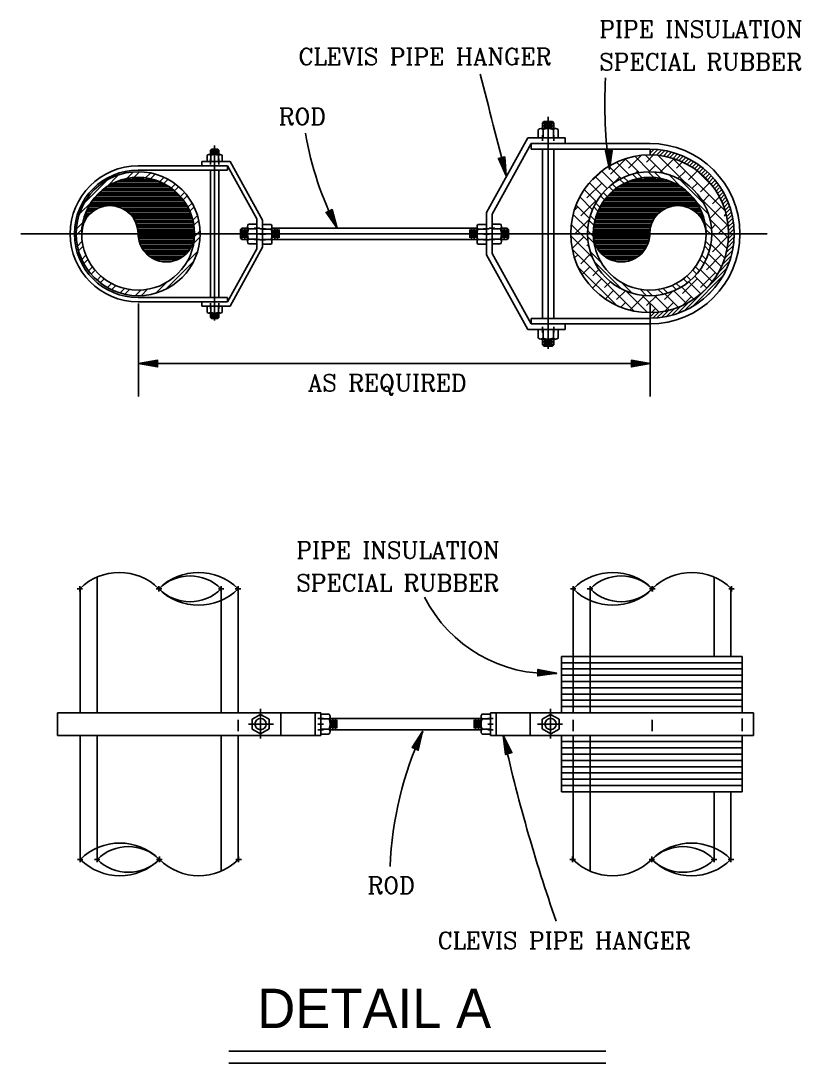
# Model space of a CAD drawing. Extents: x 152089 to 152185, y 180985 to 181226.
# Drawn here: x 152106.57 to 152115.06, y 181016.4 to 181027.74 of the extents above; entities that cross this region are included whole.
import ezdxf

# ---------------------------------------------------------------- set-up
doc = ezdxf.new("R2010")
doc.units = 0
doc.header["$LTSCALE"] = 3
doc.header["$MEASUREMENT"] = 0
doc.header["$PDMODE"] = 2
doc.header["$PDSIZE"] = 0.03
doc.layers.get('0').update_dxf_attribs({"linetype": 'CONTINUOUS'})
for name, color, linetype in [('1', 7, 'CONTINUOUS'), ('MU', 7, 'CONTINUOUS'), ('TEXT', 7, 'CONTINUOUS')]:
    doc.layers.add(name, color=color, linetype=linetype)
doc.styles.add('ROMANC', font='ROMANC', dxfattribs={"height": 7})

msp = doc.modelspace()

# ---------------------------------------------------------------- linework, layer by layer
at = {"layer": '1', "color": 8, "linetype": 'Continuous'}
for p, q in [((152107.85, 181023.653), (152107.85, 181024.666)), ((152113.418, 181023.653), (152113.418, 181024.666)), ((152108.056, 181024.012), (152111.991, 181024.012)), ((152113.213, 181024.012), (152112.399, 181024.012))]:
    msp.add_line(p, q, dxfattribs=at)
for points in [[(152112.931, 181026.329), (152113.003, 181026.332), (152112.975, 181026.125), (152112.931, 181026.329), (152112.967, 181026.321), (152112.993, 181026.325), (152112.971, 181026.17), (152112.937, 181026.323), (152112.967, 181026.314), (152112.984, 181026.315), (152112.97, 181026.208), (152112.948, 181026.31), (152112.979, 181026.31), (152112.97, 181026.246), (152112.958, 181026.304), (152112.973, 181026.3), (152112.969, 181026.278)], [(152111.765, 181026.244), (152111.835, 181026.262), (152111.851, 181026.054), (152111.765, 181026.244), (152111.802, 181026.244), (152111.827, 181026.253), (152111.838, 181026.098), (152111.773, 181026.24), (152111.804, 181026.237), (152111.82, 181026.242), (152111.829, 181026.134), (152111.786, 181026.229), (152111.816, 181026.236), (152111.821, 181026.171), (152111.797, 181026.226), (152111.812, 181026.224), (152111.813, 181026.203)], [(152109.89, 181025.657), (152109.955, 181025.688), (152110.01, 181025.486), (152109.89, 181025.657), (152109.926, 181025.663), (152109.949, 181025.678), (152109.989, 181025.527), (152109.898, 181025.654), (152109.929, 181025.658), (152109.944, 181025.665), (152109.973, 181025.561), (152109.913, 181025.646), (152109.942, 181025.658), (152109.959, 181025.595), (152109.925, 181025.644), (152109.94, 181025.646), (152109.945, 181025.625)], [(152108.056, 181024.048), (152108.056, 181023.976), (152107.85, 181024.012), (152108.056, 181024.048), (152108.046, 181024.012), (152108.05, 181023.986), (152107.896, 181024.014), (152108.05, 181024.041), (152108.04, 181024.012), (152108.04, 181023.996), (152107.934, 181024.014), (152108.037, 181024.032), (152108.035, 181024), (152107.971, 181024.012), (152108.03, 181024.022), (152108.025, 181024.007), (152108.004, 181024.012)], [(152108.056, 181024.048), (152108.056, 181023.976), (152107.85, 181024.012), (152108.056, 181024.048), (152108.046, 181024.012), (152108.05, 181023.986), (152107.896, 181024.014), (152108.05, 181024.041), (152108.04, 181024.012), (152108.04, 181023.996), (152107.934, 181024.014), (152108.037, 181024.032), (152108.035, 181024), (152107.971, 181024.012), (152108.03, 181024.022), (152108.025, 181024.007), (152108.004, 181024.012)], [(152113.213, 181023.976), (152113.213, 181024.048), (152113.419, 181024.012), (152113.213, 181023.976), (152113.223, 181024.012), (152113.22, 181024.038), (152113.374, 181024.01), (152113.22, 181023.982), (152113.23, 181024.012), (152113.23, 181024.028), (152113.336, 181024.01), (152113.233, 181023.992), (152113.234, 181024.023), (152113.298, 181024.012), (152113.239, 181024.002), (152113.244, 181024.017), (152113.266, 181024.012)], [(152112.193, 181020.611), (152112.196, 181020.683), (152112.401, 181020.64), (152112.193, 181020.611), (152112.204, 181020.646), (152112.202, 181020.673), (152112.355, 181020.639), (152112.2, 181020.617), (152112.211, 181020.646), (152112.211, 181020.662), (152112.317, 181020.641), (152112.213, 181020.626), (152112.216, 181020.657), (152112.28, 181020.644), (152112.22, 181020.636), (152112.226, 181020.65), (152112.247, 181020.645)], [(152110.894, 181019.803), (152110.828, 181019.831), (152110.941, 181020.007), (152110.894, 181019.803), (152110.865, 181019.826), (152110.839, 181019.834), (152110.925, 181019.964), (152110.891, 181019.812), (152110.867, 181019.832), (152110.852, 181019.839), (152110.91, 181019.93), (152110.887, 181019.828), (152110.859, 181019.841), (152110.894, 181019.896), (152110.88, 181019.838), (152110.869, 181019.848), (152110.881, 181019.866)], [(152111.913, 181019.777), (152111.844, 181019.756), (152111.819, 181019.964), (152111.913, 181019.777), (152111.876, 181019.776), (152111.852, 181019.765), (152111.834, 181019.92), (152111.905, 181019.781), (152111.874, 181019.782), (152111.858, 181019.777), (152111.845, 181019.884), (152111.892, 181019.791), (152111.861, 181019.783), (152111.854, 181019.848), (152111.88, 181019.794), (152111.865, 181019.795), (152111.863, 181019.817)]]:
    msp.add_lwpolyline(points, dxfattribs=at)
for centre, radius, start, end in [((151896.517, 180971.395), 222.163, 14.24267, 14.53798), ((152117.927, 181026.836), 5.003, 176.7414, 188.1699), ((152113.103, 181027.089), 3.483, 189.3967, 207.3946), ((152112.317, 181022.156), 1.519, 206.8583, 273.171), ((152114.405, 181018.395), 3.82, 155.0395, 177.8619), ((152129.249, 181023.827), 17.853, 192.497, 199.2481)]:
    msp.add_arc(centre, radius, start, end, dxfattribs=at)
at = {"layer": 'MU', "color": 7, "linetype": 'Continuous'}
for p, q in [((152112.246, 181026.63), (152112.261, 181026.646)), ((152112.246, 181026.63), (152112.369, 181026.63)), ((152112.246, 181026.569), (152112.246, 181026.63)), ((152112.261, 181026.646), (152112.353, 181026.646)), ((152112.307, 181024.173), (152112.307, 181026.699)), ((152112.369, 181026.63), (152112.353, 181026.646)), ((152112.369, 181026.569), (152112.369, 181026.63)), ((152112.2, 181026.468), (152112.2, 181026.56)), ((152112.226, 181026.57), (152112.389, 181026.57)), ((152112.246, 181026.6), (152112.369, 181026.6)), ((152112.251, 181026.56), (152112.251, 181026.468)), ((152112.261, 181026.615), (152112.354, 181026.615)), ((152112.261, 181026.584), (152112.354, 181026.584)), ((152112.364, 181026.56), (152112.364, 181026.468)), ((152112.415, 181026.468), (152112.415, 181026.56)), ((152111.635, 181025.655), (152112.085, 181026.468)), ((152111.697, 181025.639), (152112.121, 181026.406)), ((152112.085, 181026.468), (152112.492, 181026.468)), ((152112.121, 181026.406), (152113.412, 181026.406)), ((152112.123, 181026.345), (152112.123, 181026.406)), ((152112.2, 181026.468), (152112.415, 181026.468)), ((152112.492, 181026.406), (152112.492, 181026.468)), ((152108.596, 181026.21), (152108.596, 181026.28)), ((152108.739, 181026.287), (152108.615, 181026.287)), ((152108.631, 181026.333), (152108.642, 181026.345)), ((152108.723, 181026.333), (152108.631, 181026.333)), ((152108.631, 181026.287), (152108.631, 181026.333)), ((152108.723, 181026.31), (152108.631, 181026.31)), ((152108.635, 181026.28), (152108.635, 181026.21)), ((152108.712, 181026.345), (152108.642, 181026.345)), ((152108.712, 181026.321), (152108.642, 181026.321)), ((152108.712, 181026.298), (152108.642, 181026.298)), ((152108.677, 181024.481), (152108.677, 181026.385)), ((152108.723, 181026.333), (152108.712, 181026.345)), ((152108.719, 181026.28), (152108.719, 181026.21)), ((152108.723, 181026.287), (152108.723, 181026.333)), ((152108.758, 181026.21), (152108.758, 181026.28)), ((152112.123, 181026.345), (152113.412, 181026.345)), ((152112.246, 181024.504), (152112.246, 181026.345)), ((152112.369, 181024.504), (152112.369, 181026.345)), ((152113.322, 181026.279), (152113.183, 181026.14)), ((152113.566, 181026.082), (152113.365, 181026.282)), ((152113.455, 181026.283), (152113.378, 181026.205)), ((152113.419, 181026.284), (152113.419, 181026.345)), ((152113.419, 181026.301), (152113.461, 181026.344)), ((152113.444, 181026.283), (152113.502, 181026.341)), ((152113.485, 181026.281), (152113.541, 181026.336)), ((152113.804, 181025.974), (152113.499, 181026.279)), ((152113.524, 181026.276), (152113.578, 181026.33)), ((152113.562, 181026.271), (152113.614, 181026.323)), ((152113.562, 181026.271), (152113.614, 181026.323)), ((152113.598, 181026.263), (152113.649, 181026.314)), ((152113.598, 181026.263), (152113.649, 181026.314)), ((152113.633, 181026.255), (152113.682, 181026.304)), ((152113.667, 181026.245), (152113.715, 181026.294)), ((152113.699, 181026.234), (152113.747, 181026.282)), ((152108.818, 181026.164), (152107.845, 181026.164)), ((152108.538, 181026.164), (152108.538, 181026.21)), ((152108.845, 181026.21), (152108.538, 181026.21)), ((152108.758, 181026.21), (152108.596, 181026.21)), ((152108.816, 181026.118), (152108.816, 181026.164)), ((152109.137, 181025.586), (152108.818, 181026.164)), ((152109.199, 181025.571), (152108.845, 181026.21)), ((152113.15, 181026.238), (152112.987, 181026.075)), ((152113.194, 181026.063), (152113.052, 181026.205)), ((152113.298, 181026.09), (152113.146, 181026.241)), ((152113.418, 181026.1), (152113.25, 181026.268)), ((152113.475, 181026.172), (152113.402, 181026.1)), ((152113.671, 181026.238), (152113.523, 181026.09)), ((152114.234, 181025.674), (152113.662, 181026.247)), ((152113.769, 181026.206), (152113.703, 181026.14)), ((152113.731, 181026.222), (152113.778, 181026.269)), ((152113.761, 181026.21), (152113.807, 181026.256)), ((152113.791, 181026.196), (152113.836, 181026.241)), ((152113.819, 181026.181), (152113.865, 181026.227)), ((152113.847, 181026.165), (152113.887, 181026.205)), ((152113.874, 181026.149), (152113.918, 181026.193)), ((152113.9, 181026.132), (152113.944, 181026.176)), ((152107.496, 181025.93), (152107.631, 181026.065)), ((152107.723, 181026.026), (152107.794, 181026.098)), ((152107.798, 181026.036), (152107.861, 181026.099)), ((152108.816, 181026.118), (152107.845, 181026.118)), ((152107.925, 181026.033), (152107.978, 181026.086)), ((152107.98, 181026.023), (152108.03, 181026.073)), ((152108.631, 181024.73), (152108.631, 181026.118)), ((152108.723, 181024.73), (152108.723, 181026.118)), ((152112.886, 181026.104), (152112.792, 181026.01)), ((152113.022, 181025.975), (152112.89, 181026.107)), ((152113.103, 181026.025), (152112.967, 181026.16)), ((152113.277, 181026.023), (152113.226, 181026.073)), ((152113.28, 181026.107), (152113.253, 181026.081)), ((152113.332, 181026.033), (152113.278, 181026.086)), ((152113.458, 181026.036), (152113.396, 181026.099)), ((152113.534, 181026.026), (152113.462, 181026.098)), ((152113.76, 181025.93), (152113.625, 181026.065)), ((152113.801, 181026.107), (152113.719, 181026.026)), ((152113.932, 181026.108), (152113.833, 181026.01)), ((152114.102, 181025.936), (152113.924, 181026.115)), ((152113.925, 181026.113), (152113.969, 181026.157)), ((152113.95, 181026.094), (152113.993, 181026.138)), ((152113.974, 181026.075), (152114.017, 181026.118)), ((152113.996, 181026.054), (152114.04, 181026.098)), ((152114.019, 181026.033), (152114.062, 181026.076)), ((152114.04, 181026.011), (152114.083, 181026.054)), ((152107.255, 181025.754), (152107.515, 181026.014)), ((152107.509, 181025.938), (152108.181, 181025.938)), ((152107.539, 181025.957), (152108.149, 181025.957)), ((152107.577, 181025.976), (152108.112, 181025.976)), ((152107.622, 181025.996), (152108.067, 181025.996)), ((152107.681, 181026.015), (152108.009, 181026.015)), ((152107.778, 181026.035), (152107.906, 181026.035)), ((152108.069, 181025.976), (152108.069, 181025.976)), ((152108.069, 181025.957), (152108.069, 181025.957)), ((152108.069, 181025.938), (152108.069, 181025.938)), ((152108.079, 181025.992), (152108.125, 181026.038)), ((152108.123, 181025.971), (152108.169, 181026.017)), ((152108.204, 181025.922), (152108.248, 181025.966)), ((152108.241, 181025.893), (152108.284, 181025.937)), ((152112.89, 181025.977), (152112.727, 181025.814)), ((152112.887, 181025.849), (152112.757, 181025.98)), ((152112.95, 181025.917), (152112.82, 181026.047)), ((152113.016, 181025.893), (152112.972, 181025.937)), ((152113.085, 181026.042), (152113.008, 181025.965)), ((152113.052, 181025.922), (152113.009, 181025.966)), ((152113.748, 181025.938), (152113.076, 181025.938)), ((152113.133, 181025.971), (152113.088, 181026.017)), ((152113.717, 181025.957), (152113.108, 181025.957)), ((152113.178, 181025.992), (152113.131, 181026.038)), ((152113.68, 181025.976), (152113.145, 181025.976)), ((152113.187, 181025.976), (152113.187, 181025.976)), ((152113.187, 181025.957), (152113.187, 181025.957)), ((152113.187, 181025.938), (152113.187, 181025.938)), ((152113.635, 181025.996), (152113.19, 181025.996)), ((152113.575, 181026.015), (152113.248, 181026.015)), ((152113.479, 181026.035), (152113.351, 181026.035)), ((152114.001, 181025.754), (152113.742, 181026.014)), ((152113.931, 181025.977), (152113.872, 181025.918)), ((152114.066, 181025.982), (152113.964, 181025.88)), ((152114.06, 181025.988), (152114.104, 181026.032)), ((152114.08, 181025.964), (152114.124, 181026.008)), ((152114.099, 181025.94), (152114.143, 181025.984)), ((152114.117, 181025.915), (152114.161, 181025.959)), ((152107.394, 181025.841), (152108.295, 181025.841)), ((152107.414, 181025.86), (152108.276, 181025.86)), ((152107.433, 181025.879), (152108.256, 181025.879)), ((152107.457, 181025.899), (152108.232, 181025.899)), ((152107.481, 181025.918), (152108.209, 181025.918)), ((152108.069, 181025.918), (152108.069, 181025.918)), ((152108.069, 181025.899), (152108.069, 181025.899)), ((152108.069, 181025.879), (152108.069, 181025.879)), ((152108.069, 181025.86), (152108.069, 181025.86)), ((152108.069, 181025.841), (152108.069, 181025.841)), ((152108.306, 181025.829), (152108.35, 181025.872)), ((152108.335, 181025.793), (152108.379, 181025.837)), ((152112.79, 181025.686), (152112.652, 181025.825)), ((152112.834, 181025.773), (152112.7, 181025.906)), ((152112.921, 181025.793), (152112.877, 181025.837)), ((152112.95, 181025.829), (152112.907, 181025.872)), ((152113.863, 181025.841), (152112.962, 181025.841)), ((152113.843, 181025.86), (152112.98, 181025.86)), ((152113.823, 181025.879), (152113.001, 181025.879)), ((152113.8, 181025.899), (152113.024, 181025.899)), ((152113.775, 181025.918), (152113.048, 181025.918)), ((152113.187, 181025.918), (152113.187, 181025.918)), ((152113.187, 181025.899), (152113.187, 181025.899)), ((152113.187, 181025.879), (152113.187, 181025.879)), ((152113.187, 181025.86), (152113.187, 181025.86)), ((152113.187, 181025.841), (152113.187, 181025.841)), ((152114.061, 181025.847), (152113.989, 181025.775)), ((152114.171, 181025.827), (152114.094, 181025.749)), ((152114.135, 181025.889), (152114.169, 181025.923)), ((152114.151, 181025.862), (152114.19, 181025.901)), ((152114.167, 181025.834), (152114.212, 181025.879)), ((152114.182, 181025.806), (152114.228, 181025.851)), ((152114.196, 181025.776), (152114.242, 181025.823)), ((152107.204, 181025.638), (152107.339, 181025.773)), ((152107.311, 181025.724), (152107.476, 181025.724)), ((152107.322, 181025.744), (152108.368, 181025.744)), ((152107.333, 181025.763), (152108.356, 181025.763)), ((152107.347, 181025.783), (152108.342, 181025.783)), ((152107.362, 181025.802), (152108.328, 181025.802)), ((152107.377, 181025.821), (152108.312, 181025.821)), ((152107.6, 181025.724), (152108.38, 181025.724)), ((152108.069, 181025.821), (152108.069, 181025.821)), ((152108.069, 181025.802), (152108.069, 181025.802)), ((152108.069, 181025.783), (152108.069, 181025.783)), ((152108.069, 181025.763), (152108.069, 181025.763)), ((152108.069, 181025.744), (152108.069, 181025.744)), ((152108.069, 181025.724), (152108.069, 181025.724)), ((152108.386, 181025.713), (152108.431, 181025.758)), ((152108.407, 181025.669), (152108.454, 181025.716)), ((152112.629, 181025.717), (152112.591, 181025.679)), ((152112.757, 181025.589), (152112.611, 181025.735)), ((152112.825, 181025.782), (152112.662, 181025.619)), ((152112.849, 181025.669), (152112.803, 181025.716)), ((152112.87, 181025.713), (152112.825, 181025.758)), ((152113.657, 181025.724), (152112.877, 181025.724)), ((152113.934, 181025.744), (152112.889, 181025.744)), ((152113.923, 181025.763), (152112.9, 181025.763)), ((152113.909, 181025.783), (152112.915, 181025.783)), ((152113.894, 181025.802), (152112.929, 181025.802)), ((152113.879, 181025.821), (152112.945, 181025.821)), ((152113.187, 181025.821), (152113.187, 181025.821)), ((152113.187, 181025.802), (152113.187, 181025.802)), ((152113.187, 181025.783), (152113.187, 181025.783)), ((152113.187, 181025.763), (152113.187, 181025.763)), ((152113.187, 181025.744), (152113.187, 181025.744)), ((152113.187, 181025.724), (152113.187, 181025.724)), ((152113.945, 181025.724), (152113.781, 181025.724)), ((152114.052, 181025.638), (152113.917, 181025.773)), ((152114.267, 181025.511), (152113.962, 181025.816)), ((152114.191, 181025.717), (152114.066, 181025.592)), ((152114.209, 181025.746), (152114.256, 181025.793)), ((152114.221, 181025.714), (152114.268, 181025.762)), ((152114.232, 181025.682), (152114.28, 181025.73)), ((152107.261, 181025.608), (152107.292, 181025.608)), ((152107.308, 181025.627), (152107.268, 181025.627)), ((152107.275, 181025.647), (152107.327, 181025.647)), ((152107.349, 181025.666), (152107.282, 181025.666)), ((152107.289, 181025.686), (152107.377, 181025.686)), ((152107.414, 181025.705), (152107.3, 181025.705)), ((152108.39, 181025.705), (152107.662, 181025.705)), ((152107.699, 181025.686), (152108.399, 181025.686)), ((152108.408, 181025.666), (152107.726, 181025.666)), ((152107.749, 181025.647), (152108.416, 181025.647)), ((152108.423, 181025.627), (152107.767, 181025.627)), ((152107.783, 181025.608), (152108.43, 181025.608)), ((152108.069, 181025.705), (152108.069, 181025.705)), ((152108.069, 181025.686), (152108.069, 181025.686)), ((152108.069, 181025.666), (152108.069, 181025.666)), ((152108.069, 181025.647), (152108.069, 181025.647)), ((152108.069, 181025.627), (152108.069, 181025.627)), ((152108.069, 181025.608), (152108.069, 181025.608)), ((152108.44, 181025.572), (152108.49, 181025.622)), ((152111.635, 181025.194), (152111.635, 181025.655)), ((152111.697, 181025.21), (152111.697, 181025.639)), ((152112.739, 181025.477), (152112.579, 181025.636)), ((152112.816, 181025.572), (152112.766, 181025.622)), ((152113.473, 181025.608), (152112.827, 181025.608)), ((152112.833, 181025.627), (152113.49, 181025.627)), ((152113.508, 181025.647), (152112.841, 181025.647)), ((152112.848, 181025.666), (152113.53, 181025.666)), ((152113.558, 181025.686), (152112.857, 181025.686)), ((152112.867, 181025.705), (152113.595, 181025.705)), ((152113.187, 181025.705), (152113.187, 181025.705)), ((152113.187, 181025.686), (152113.187, 181025.686)), ((152113.187, 181025.666), (152113.187, 181025.666)), ((152113.187, 181025.647), (152113.187, 181025.647)), ((152113.187, 181025.627), (152113.187, 181025.627)), ((152113.187, 181025.608), (152113.187, 181025.608)), ((152113.842, 181025.705), (152113.956, 181025.705)), ((152113.967, 181025.686), (152113.88, 181025.686)), ((152113.908, 181025.666), (152113.975, 181025.666)), ((152113.982, 181025.647), (152113.93, 181025.647)), ((152113.948, 181025.627), (152113.989, 181025.627)), ((152113.996, 181025.608), (152113.964, 181025.608)), ((152114.244, 181025.639), (152114.224, 181025.619)), ((152114.241, 181025.648), (152114.291, 181025.698)), ((152114.25, 181025.614), (152114.301, 181025.664)), ((152114.257, 181025.578), (152114.309, 181025.63)), ((152107.171, 181025.475), (152107.243, 181025.547)), ((152107.236, 181025.492), (152107.239, 181025.492)), ((152107.244, 181025.511), (152107.237, 181025.511)), ((152107.241, 181025.53), (152107.25, 181025.53)), ((152107.258, 181025.55), (152107.245, 181025.55)), ((152107.249, 181025.569), (152107.268, 181025.569)), ((152107.278, 181025.589), (152107.254, 181025.589)), ((152108.435, 181025.589), (152107.796, 181025.589)), ((152107.808, 181025.569), (152108.441, 181025.569)), ((152108.444, 181025.55), (152107.817, 181025.55)), ((152107.825, 181025.53), (152108.448, 181025.53)), ((152108.452, 181025.511), (152107.831, 181025.511)), ((152107.836, 181025.492), (152108.454, 181025.492)), ((152108.069, 181025.589), (152108.069, 181025.589)), ((152108.069, 181025.569), (152108.069, 181025.569)), ((152108.069, 181025.55), (152108.069, 181025.55)), ((152108.069, 181025.53), (152108.069, 181025.53)), ((152108.069, 181025.511), (152108.069, 181025.511)), ((152108.069, 181025.492), (152108.069, 181025.492)), ((152108.451, 181025.518), (152108.504, 181025.57)), ((152108.974, 181025.486), (152108.958, 181025.471)), ((152109.035, 181025.486), (152108.974, 181025.486)), ((152108.974, 181025.363), (152108.974, 181025.486)), ((152109.004, 181025.363), (152109.004, 181025.486)), ((152109.036, 181025.504), (152109.036, 181025.341)), ((152109.138, 181025.53), (152109.046, 181025.53)), ((152109.137, 181025.262), (152109.137, 181025.586)), ((152109.138, 181025.53), (152109.138, 181025.315)), ((152109.199, 181025.278), (152109.199, 181025.571)), ((152109.199, 181025.311), (152109.199, 181025.526)), ((152109.199, 181025.526), (152109.291, 181025.526)), ((152109.301, 181025.337), (152109.301, 181025.5)), ((152109.558, 181025.486), (152109.301, 181025.486)), ((152109.332, 181025.363), (152109.332, 181025.486)), ((152109.363, 181025.363), (152109.363, 181025.486)), ((152109.558, 181025.486), (152111.356, 181025.486)), ((152111.277, 181025.486), (152111.533, 181025.486)), ((152111.471, 181025.363), (152111.471, 181025.486)), ((152111.502, 181025.363), (152111.502, 181025.486)), ((152111.533, 181025.337), (152111.533, 181025.5)), ((152111.635, 181025.526), (152111.543, 181025.526)), ((152111.635, 181025.311), (152111.635, 181025.526)), ((152111.696, 181025.53), (152111.788, 181025.53)), ((152111.696, 181025.53), (152111.696, 181025.315)), ((152111.799, 181025.504), (152111.799, 181025.341)), ((152111.799, 181025.486), (152111.86, 181025.486)), ((152111.83, 181025.363), (152111.83, 181025.486)), ((152111.86, 181025.363), (152111.86, 181025.486)), ((152111.86, 181025.486), (152111.876, 181025.471)), ((152112.564, 181025.522), (152112.558, 181025.515)), ((152112.742, 181025.344), (152112.559, 181025.527)), ((152112.756, 181025.583), (152112.597, 181025.424)), ((152112.805, 181025.518), (152112.753, 181025.57)), ((152113.42, 181025.492), (152112.803, 181025.492)), ((152112.805, 181025.511), (152113.425, 181025.511)), ((152113.431, 181025.53), (152112.808, 181025.53)), ((152112.812, 181025.55), (152113.44, 181025.55)), ((152113.449, 181025.569), (152112.816, 181025.569)), ((152112.821, 181025.589), (152113.461, 181025.589)), ((152113.187, 181025.589), (152113.187, 181025.589)), ((152113.187, 181025.569), (152113.187, 181025.569)), ((152113.187, 181025.55), (152113.187, 181025.55)), ((152113.187, 181025.53), (152113.187, 181025.53)), ((152113.187, 181025.511), (152113.187, 181025.511)), ((152113.187, 181025.492), (152113.187, 181025.492)), ((152113.978, 181025.589), (152114.003, 181025.589)), ((152114.008, 181025.569), (152113.989, 181025.569)), ((152113.999, 181025.55), (152114.012, 181025.55)), ((152114.016, 181025.53), (152114.006, 181025.53)), ((152114.085, 181025.475), (152114.013, 181025.547)), ((152114.013, 181025.511), (152114.019, 181025.511)), ((152114.021, 181025.492), (152114.018, 181025.492)), ((152114.27, 181025.378), (152114.069, 181025.579)), ((152114.126, 181025.522), (152114.085, 181025.48)), ((152114.265, 181025.53), (152114.159, 181025.424)), ((152114.263, 181025.54), (152114.317, 181025.594)), ((152114.268, 181025.501), (152114.323, 181025.556)), ((152114.27, 181025.46), (152114.328, 181025.518)), ((152111.308, 181025.425), (152106.568, 181025.425)), ((152107.17, 181025.408), (152107.233, 181025.471)), ((152107.233, 181025.453), (152107.234, 181025.453)), ((152107.235, 181025.472), (152107.235, 181025.472)), ((152108.456, 181025.472), (152107.84, 181025.472)), ((152107.842, 181025.453), (152108.457, 181025.453)), ((152108.458, 181025.434), (152107.844, 181025.434)), ((152107.844, 181025.425), (152107.844, 181025.425)), ((152108.456, 181025.414), (152107.845, 181025.414)), ((152108.454, 181025.395), (152107.846, 181025.395)), ((152108.452, 181025.375), (152107.849, 181025.375)), ((152107.86, 181025.425), (152107.86, 181025.425)), ((152108.069, 181025.472), (152108.069, 181025.472)), ((152108.069, 181025.453), (152108.069, 181025.453)), ((152108.069, 181025.434), (152108.069, 181025.434)), ((152108.069, 181025.414), (152108.069, 181025.414)), ((152108.069, 181025.395), (152108.069, 181025.395)), ((152108.069, 181025.375), (152108.069, 181025.375)), ((152108.449, 181025.321), (152108.519, 181025.39)), ((152108.457, 181025.394), (152108.519, 181025.455)), ((152108.958, 181025.379), (152108.958, 181025.471)), ((152108.974, 181025.363), (152108.958, 181025.379)), ((152108.989, 181025.379), (152108.989, 181025.471)), ((152109.02, 181025.379), (152109.02, 181025.471)), ((152109.046, 181025.479), (152109.138, 181025.479)), ((152109.291, 181025.475), (152109.199, 181025.475)), ((152109.317, 181025.379), (152109.317, 181025.47)), ((152109.347, 181025.379), (152109.347, 181025.47)), ((152109.378, 181025.379), (152109.378, 181025.47)), ((152111.308, 181025.425), (152114.689, 181025.425)), ((152111.456, 181025.379), (152111.456, 181025.47)), ((152111.487, 181025.379), (152111.487, 181025.47)), ((152111.517, 181025.379), (152111.517, 181025.47)), ((152111.543, 181025.475), (152111.635, 181025.475)), ((152111.788, 181025.479), (152111.696, 181025.479)), ((152111.814, 181025.379), (152111.814, 181025.471)), ((152111.845, 181025.379), (152111.845, 181025.471)), ((152111.86, 181025.363), (152111.876, 181025.379)), ((152111.876, 181025.379), (152111.876, 181025.471)), ((152112.788, 181025.168), (152112.553, 181025.402)), ((152112.694, 181025.391), (152112.568, 181025.265)), ((152112.799, 181025.394), (152112.738, 181025.455)), ((152112.807, 181025.321), (152112.738, 181025.39)), ((152113.415, 181025.453), (152112.799, 181025.453)), ((152112.799, 181025.434), (152113.413, 181025.434)), ((152112.8, 181025.414), (152113.412, 181025.414)), ((152112.801, 181025.472), (152113.416, 181025.472)), ((152112.802, 181025.395), (152113.41, 181025.395)), ((152112.805, 181025.375), (152113.407, 181025.375)), ((152113.187, 181025.472), (152113.187, 181025.472)), ((152113.187, 181025.453), (152113.187, 181025.453)), ((152113.187, 181025.434), (152113.187, 181025.434)), ((152113.187, 181025.414), (152113.187, 181025.414)), ((152113.187, 181025.395), (152113.187, 181025.395)), ((152113.187, 181025.375), (152113.187, 181025.375)), ((152113.397, 181025.425), (152113.397, 181025.425)), ((152113.412, 181025.425), (152113.412, 181025.425)), ((152114.021, 181025.472), (152114.022, 181025.472)), ((152114.023, 181025.453), (152114.023, 181025.453)), ((152114.087, 181025.408), (152114.024, 181025.471)), ((152114.256, 181025.262), (152114.087, 181025.431)), ((152114.256, 181025.391), (152114.094, 181025.229)), ((152114.265, 181025.325), (152114.332, 181025.392)), ((152114.27, 181025.373), (152114.332, 181025.436)), ((152114.27, 181025.373), (152114.332, 181025.436)), ((152114.271, 181025.418), (152114.331, 181025.478)), ((152107.183, 181025.291), (152107.236, 181025.344)), ((152107.196, 181025.239), (152107.246, 181025.289)), ((152108.449, 181025.356), (152107.853, 181025.356)), ((152108.445, 181025.337), (152107.858, 181025.337)), ((152108.438, 181025.317), (152107.865, 181025.317)), ((152108.43, 181025.298), (152107.872, 181025.298)), ((152108.421, 181025.278), (152107.882, 181025.278)), ((152108.409, 181025.259), (152107.894, 181025.259)), ((152108.069, 181025.356), (152108.069, 181025.356)), ((152108.069, 181025.337), (152108.069, 181025.337)), ((152108.069, 181025.317), (152108.069, 181025.317)), ((152108.069, 181025.298), (152108.069, 181025.298)), ((152108.069, 181025.278), (152108.069, 181025.278)), ((152108.069, 181025.259), (152108.069, 181025.259)), ((152109.137, 181025.262), (152108.818, 181024.684)), ((152109.199, 181025.278), (152108.845, 181024.638)), ((152109.035, 181025.363), (152108.974, 181025.363)), ((152109.046, 181025.366), (152109.138, 181025.366)), ((152109.138, 181025.315), (152109.046, 181025.315)), ((152109.291, 181025.362), (152109.199, 181025.362)), ((152109.199, 181025.311), (152109.291, 181025.311)), ((152109.562, 181025.363), (152109.301, 181025.363)), ((152109.558, 181025.363), (152111.351, 181025.363)), ((152111.272, 181025.363), (152111.533, 181025.363)), ((152111.543, 181025.362), (152111.635, 181025.362)), ((152111.635, 181025.311), (152111.543, 181025.311)), ((152111.788, 181025.366), (152111.696, 181025.366)), ((152111.696, 181025.315), (152111.788, 181025.315)), ((152111.799, 181025.363), (152111.86, 181025.363)), ((152113.243, 181024.582), (152112.57, 181025.256)), ((152112.746, 181025.313), (152112.727, 181025.294)), ((152112.807, 181025.356), (152113.404, 181025.356)), ((152112.812, 181025.337), (152113.398, 181025.337)), ((152112.818, 181025.317), (152113.392, 181025.317)), ((152112.826, 181025.298), (152113.384, 181025.298)), ((152112.836, 181025.278), (152113.374, 181025.278)), ((152112.848, 181025.259), (152113.363, 181025.259)), ((152113.187, 181025.356), (152113.187, 181025.356)), ((152113.187, 181025.337), (152113.187, 181025.337)), ((152113.187, 181025.317), (152113.187, 181025.317)), ((152113.187, 181025.298), (152113.187, 181025.298)), ((152113.187, 181025.278), (152113.187, 181025.278)), ((152113.187, 181025.259), (152113.187, 181025.259)), ((152114.061, 181025.239), (152114.011, 181025.289)), ((152114.074, 181025.291), (152114.02, 181025.344)), ((152114.229, 181025.159), (152114.077, 181025.31)), ((152114.246, 181025.219), (152114.324, 181025.297)), ((152114.258, 181025.274), (152114.329, 181025.346)), ((152107.231, 181025.144), (152107.277, 181025.19)), ((152107.253, 181025.1), (152107.298, 181025.146)), ((152108.395, 181025.24), (152107.908, 181025.24)), ((152108.38, 181025.22), (152107.923, 181025.22)), ((152108.36, 181025.201), (152107.942, 181025.201)), ((152108.337, 181025.181), (152107.965, 181025.181)), ((152108.309, 181025.162), (152107.994, 181025.162)), ((152108.27, 181025.143), (152108.033, 181025.143)), ((152108.069, 181025.24), (152108.069, 181025.24)), ((152108.069, 181025.22), (152108.069, 181025.22)), ((152108.069, 181025.201), (152108.069, 181025.201)), ((152108.069, 181025.181), (152108.069, 181025.181)), ((152108.069, 181025.162), (152108.069, 181025.162)), ((152108.069, 181025.143), (152108.069, 181025.143)), ((152108.375, 181025.117), (152108.492, 181025.233)), ((152111.635, 181025.194), (152112.085, 181024.381)), ((152111.697, 181025.21), (152112.121, 181024.443)), ((152112.629, 181025.196), (152112.594, 181025.161)), ((152112.772, 181025.209), (152112.662, 181025.099)), ((152112.881, 181025.117), (152112.765, 181025.233)), ((152112.861, 181025.24), (152113.349, 181025.24)), ((152112.877, 181025.22), (152113.333, 181025.22)), ((152112.896, 181025.201), (152113.315, 181025.201)), ((152112.919, 181025.181), (152113.292, 181025.181)), ((152112.948, 181025.162), (152113.262, 181025.162)), ((152112.986, 181025.143), (152113.224, 181025.143)), ((152113.187, 181025.24), (152113.187, 181025.24)), ((152113.187, 181025.22), (152113.187, 181025.22)), ((152113.187, 181025.201), (152113.187, 181025.201)), ((152113.187, 181025.181), (152113.187, 181025.181)), ((152113.187, 181025.162), (152113.187, 181025.162)), ((152113.187, 181025.143), (152113.187, 181025.143)), ((152114.004, 181025.1), (152113.959, 181025.146)), ((152114.026, 181025.144), (152113.979, 181025.19)), ((152114.191, 181025.196), (152114.029, 181025.033)), ((152114.192, 181025.065), (152114.051, 181025.207)), ((152114.203, 181025.089), (152114.301, 181025.188)), ((152114.229, 181025.159), (152114.315, 181025.244)), ((152107.303, 181025.021), (152107.347, 181025.065)), ((152107.332, 181024.985), (152107.376, 181025.028)), ((152108.207, 181025.123), (152108.098, 181025.123)), ((152108.143, 181024.819), (152108.45, 181025.126)), ((152113.05, 181024.646), (152112.633, 181025.062)), ((152112.759, 181025.066), (152112.676, 181024.982)), ((152112.86, 181025.036), (152112.792, 181024.968)), ((152113.114, 181024.819), (152112.806, 181025.126)), ((152113.05, 181025.123), (152113.158, 181025.123)), ((152113.782, 181024.582), (152114.255, 181025.054)), ((152113.924, 181024.985), (152113.881, 181025.028)), ((152113.953, 181025.021), (152113.909, 181025.065)), ((152114.094, 181024.903), (152113.963, 181025.034)), ((152114.147, 181024.98), (152114.012, 181025.115)), ((152114.161, 181025.004), (152114.282, 181025.125)), ((152107.397, 181024.919), (152107.44, 181024.963)), ((152107.433, 181024.89), (152107.476, 181024.934)), ((152112.89, 181024.936), (152112.788, 181024.834)), ((152113.931, 181024.936), (152113.768, 181024.773)), ((152113.824, 181024.89), (152113.78, 181024.934)), ((152113.86, 181024.919), (152113.816, 181024.963)), ((152113.87, 181024.626), (152114.21, 181024.966)), ((152114.034, 181024.832), (152113.904, 181024.963)), ((152114.126, 181025.001), (152113.964, 181024.838)), ((152107.511, 181024.838), (152107.556, 181024.883)), ((152107.554, 181024.816), (152107.6, 181024.862)), ((152107.647, 181024.779), (152107.697, 181024.829)), ((152107.699, 181024.766), (152107.751, 181024.818)), ((152107.814, 181024.75), (152107.875, 181024.812)), ((152107.879, 181024.75), (152107.948, 181024.82)), ((152108.036, 181024.777), (152108.152, 181024.894)), ((152112.985, 181024.901), (152112.922, 181024.838)), ((152113.02, 181024.806), (152112.929, 181024.714)), ((152113.148, 181024.803), (152113.052, 181024.708)), ((152113.221, 181024.777), (152113.104, 181024.894)), ((152113.378, 181024.75), (152113.308, 181024.82)), ((152113.443, 181024.75), (152113.381, 181024.812)), ((152113.558, 181024.766), (152113.505, 181024.818)), ((152113.609, 181024.779), (152113.559, 181024.829)), ((152113.703, 181024.816), (152113.657, 181024.862)), ((152113.812, 181024.664), (152113.674, 181024.802)), ((152113.746, 181024.838), (152113.701, 181024.883)), ((152113.893, 181024.713), (152113.76, 181024.846)), ((152113.967, 181024.769), (152113.837, 181024.9)), ((152114.027, 181024.74), (152114.097, 181024.809)), ((152108.816, 181024.73), (152107.845, 181024.73)), ((152108.816, 181024.684), (152108.816, 181024.73)), ((152113.39, 181024.566), (152113.155, 181024.8)), ((152113.345, 181024.741), (152113.197, 181024.593)), ((152113.514, 181024.572), (152113.331, 181024.754)), ((152113.489, 181024.754), (152113.378, 181024.643)), ((152113.624, 181024.592), (152113.464, 181024.752)), ((152113.663, 181024.798), (152113.573, 181024.708)), ((152113.723, 181024.624), (152113.576, 181024.77)), ((152113.866, 181024.741), (152113.768, 181024.643)), ((152108.818, 181024.684), (152107.845, 181024.684)), ((152108.538, 181024.638), (152108.538, 181024.684)), ((152108.845, 181024.638), (152108.538, 181024.638)), ((152108.596, 181024.638), (152108.596, 181024.569)), ((152108.596, 181024.638), (152108.758, 181024.638)), ((152108.635, 181024.569), (152108.635, 181024.638)), ((152108.719, 181024.569), (152108.719, 181024.638)), ((152108.758, 181024.638), (152108.758, 181024.569)), ((152113.15, 181024.675), (152113.099, 181024.625)), ((152113.475, 181024.61), (152113.431, 181024.566)), ((152113.491, 181024.508), (152113.562, 181024.579)), ((152113.54, 181024.513), (152113.617, 181024.59)), ((152113.671, 181024.675), (152113.577, 181024.581)), ((152113.592, 181024.522), (152113.678, 181024.608)), ((152113.649, 181024.535), (152113.747, 181024.634)), ((152113.711, 181024.554), (152113.833, 181024.675)), ((152108.615, 181024.561), (152108.739, 181024.561)), ((152108.631, 181024.514), (152108.631, 181024.56)), ((152108.723, 181024.537), (152108.631, 181024.537)), ((152108.723, 181024.514), (152108.631, 181024.514)), ((152108.631, 181024.514), (152108.642, 181024.502)), ((152108.712, 181024.502), (152108.642, 181024.502)), ((152108.712, 181024.548), (152108.643, 181024.548)), ((152108.712, 181024.525), (152108.643, 181024.525)), ((152108.723, 181024.514), (152108.712, 181024.502)), ((152108.723, 181024.514), (152108.723, 181024.56)), ((152112.123, 181024.504), (152113.412, 181024.504)), ((152112.123, 181024.443), (152112.123, 181024.504)), ((152113.419, 181024.522), (152113.464, 181024.567)), ((152113.419, 181024.522), (152113.464, 181024.567)), ((152113.419, 181024.504), (152113.419, 181024.566)), ((152113.445, 181024.505), (152113.511, 181024.571)), ((152112.085, 181024.381), (152112.492, 181024.381)), ((152112.121, 181024.443), (152113.412, 181024.443)), ((152112.415, 181024.381), (152112.2, 181024.381)), ((152112.2, 181024.381), (152112.2, 181024.289)), ((152112.251, 181024.289), (152112.251, 181024.381)), ((152112.364, 181024.289), (152112.364, 181024.381)), ((152112.415, 181024.381), (152112.415, 181024.289)), ((152112.492, 181024.381), (152112.492, 181024.443)), ((152112.389, 181024.279), (152112.226, 181024.279)), ((152112.246, 181024.217), (152112.246, 181024.278)), ((152112.246, 181024.247), (152112.369, 181024.247)), ((152112.261, 181024.263), (152112.353, 181024.263)), ((152112.369, 181024.217), (152112.369, 181024.278)), ((152112.246, 181024.217), (152112.369, 181024.217)), ((152112.246, 181024.217), (152112.261, 181024.201)), ((152112.261, 181024.232), (152112.353, 181024.232)), ((152112.261, 181024.201), (152112.353, 181024.201)), ((152112.369, 181024.217), (152112.353, 181024.201)), ((152112.609, 181024.012), (152111.789, 181024.012)), ((152107.398, 181020.209), (152107.398, 181021.687)), ((152114.113, 181020.823), (152114.113, 181021.687)), ((152107.214, 181020.209), (152107.214, 181021.559)), ((152108.748, 181021.478), (152108.748, 181021.559)), ((152108.932, 181020.209), (152108.932, 181021.559)), ((152112.579, 181020.209), (152112.579, 181021.559)), ((152112.763, 181021.478), (152112.763, 181021.559)), ((152114.297, 181020.823), (152114.297, 181021.559)), ((152108.748, 181020.209), (152108.748, 181021.478)), ((152112.763, 181020.209), (152112.763, 181021.478)), ((152112.451, 181020.823), (152114.42, 181020.823)), ((152112.451, 181020.208), (152112.451, 181020.823)), ((152112.451, 181020.755), (152114.42, 181020.755)), ((152114.42, 181020.208), (152114.42, 181020.823)), ((152112.451, 181020.687), (152114.42, 181020.687)), ((152112.451, 181020.618), (152114.42, 181020.618)), ((152112.451, 181020.55), (152114.42, 181020.55)), ((152112.451, 181020.482), (152114.42, 181020.482)), ((152112.451, 181020.414), (152114.42, 181020.414)), ((152112.451, 181020.346), (152114.42, 181020.346)), ((152112.451, 181020.278), (152114.42, 181020.278)), ((152109.832, 181020.209), (152106.968, 181020.209)), ((152106.968, 181019.964), (152106.968, 181020.209)), ((152109.085, 181020.139), (152109.177, 181020.192)), ((152109.177, 181019.93), (152109.177, 181020.253)), ((152109.178, 181020.192), (152109.27, 181020.139)), ((152109.399, 181019.964), (152109.399, 181020.209)), ((152109.771, 181019.964), (152109.771, 181020.209)), ((152109.832, 181019.964), (152109.832, 181020.209)), ((152109.832, 181019.979), (152109.832, 181020.194)), ((152109.832, 181020.194), (152109.924, 181020.194)), ((152109.934, 181020.005), (152109.934, 181020.168)), ((152111.577, 181020.005), (152111.577, 181020.168)), ((152111.679, 181020.194), (152111.587, 181020.194)), ((152111.679, 181020.209), (152114.543, 181020.209)), ((152111.679, 181019.964), (152111.679, 181020.209)), ((152111.679, 181019.979), (152111.679, 181020.194)), ((152111.74, 181019.964), (152111.74, 181020.209)), ((152112.112, 181019.964), (152112.112, 181020.209)), ((152112.334, 181020.192), (152112.242, 181020.139)), ((152112.334, 181019.93), (152112.334, 181020.253)), ((152112.426, 181020.139), (152112.334, 181020.192)), ((152114.42, 181020.01), (152114.42, 181020.149)), ((152114.543, 181019.964), (152114.543, 181020.209)), ((152108.932, 181020.01), (152108.932, 181020.134)), ((152109.319, 181020.087), (152109.047, 181020.087)), ((152109.085, 181020.033), (152109.085, 181020.139)), ((152109.27, 181020.035), (152109.27, 181020.139)), ((152109.924, 181020.143), (152109.832, 181020.143)), ((152109.931, 181020.148), (152111.58, 181020.148)), ((152109.947, 181020.041), (152109.947, 181020.133)), ((152109.962, 181020.025), (152109.962, 181020.148)), ((152109.977, 181020.041), (152109.977, 181020.133)), ((152109.993, 181020.025), (152109.993, 181020.148)), ((152110.008, 181020.041), (152110.008, 181020.133)), ((152111.503, 181020.041), (152111.503, 181020.133)), ((152111.518, 181020.025), (152111.518, 181020.148)), ((152111.534, 181020.041), (152111.534, 181020.133)), ((152111.549, 181020.025), (152111.549, 181020.148)), ((152111.564, 181020.041), (152111.564, 181020.133)), ((152111.587, 181020.143), (152111.679, 181020.143)), ((152112.192, 181020.087), (152112.465, 181020.087)), ((152112.242, 181020.035), (152112.242, 181020.139)), ((152112.426, 181020.033), (152112.426, 181020.139)), ((152112.579, 181020.01), (152112.579, 181020.134)), ((152113.438, 181020.01), (152113.438, 181020.134)), ((152109.832, 181019.964), (152106.968, 181019.964)), ((152107.214, 181018.614), (152107.214, 181019.964)), ((152107.398, 181018.682), (152107.398, 181019.964)), ((152108.748, 181018.485), (152108.748, 181019.964)), ((152108.932, 181018.608), (152108.932, 181019.964)), ((152109.086, 181020.033), (152109.175, 181019.981)), ((152109.269, 181020.035), (152109.175, 181019.98)), ((152109.924, 181020.03), (152109.832, 181020.03)), ((152109.832, 181019.979), (152109.924, 181019.979)), ((152109.931, 181020.025), (152111.58, 181020.025)), ((152111.587, 181020.03), (152111.679, 181020.03)), ((152111.679, 181019.979), (152111.587, 181019.979)), ((152111.679, 181019.964), (152114.543, 181019.964)), ((152112.242, 181020.035), (152112.336, 181019.98)), ((152112.426, 181020.033), (152112.336, 181019.981)), ((152112.451, 181019.35), (152112.451, 181019.961)), ((152112.579, 181018.608), (152112.579, 181019.964)), ((152112.763, 181018.485), (152112.763, 181019.964)), ((152114.42, 181019.35), (152114.42, 181019.961)), ((152112.451, 181019.896), (152114.42, 181019.896)), ((152112.451, 181019.828), (152114.42, 181019.828)), ((152112.451, 181019.759), (152114.42, 181019.759)), ((152112.451, 181019.691), (152114.42, 181019.691)), ((152112.451, 181019.623), (152114.42, 181019.623)), ((152112.451, 181019.555), (152114.42, 181019.555)), ((152112.451, 181019.487), (152114.42, 181019.487)), ((152112.451, 181019.418), (152114.42, 181019.418)), ((152112.451, 181019.35), (152114.42, 181019.35)), ((152114.113, 181018.682), (152114.113, 181019.35)), ((152114.297, 181018.614), (152114.297, 181019.35)), ((152107.398, 181018.614), (152107.398, 181018.682)), ((152114.113, 181018.614), (152114.113, 181018.682))]:
    msp.add_line(p, q, dxfattribs=at)
for centre, radius in [((152113.412, 181025.425), 0.859), ((152107.845, 181025.425), 0.675), ((152113.412, 181025.425), 0.675), ((152107.844, 181025.425), 0.614), ((152113.412, 181025.425), 0.614), ((152109.177, 181020.087), 0.0614), ((152112.334, 181020.087), 0.0614)]:
    msp.add_circle(centre, radius, dxfattribs=at)
for centre, radius, start, end in [((152112.226, 181026.533), 0.0371, 46.3972, 133.6028), ((152112.307, 181026.41), 0.16, 69.3903, 110.6097), ((152112.389, 181026.533), 0.0371, 46.3972, 133.6028), ((152113.412, 181025.425), 0.982, 270, 90), ((152108.615, 181026.259), 0.0279, 46.3972, 133.6028), ((152108.677, 181026.167), 0.12, 69.3903, 110.6097), ((152108.739, 181026.259), 0.0279, 46.3972, 133.6028), ((152113.412, 181025.425), 0.92, 270, 90), ((152107.845, 181025.424), 0.74, 90, 270), ((152107.845, 181025.424), 0.694, 90, 270), ((152107.538, 181025.425), 0.307, 0, 180), ((152113.719, 181025.425), 0.307, 0, 180), ((152109.073, 181025.504), 0.0371, 136.3972, 223.6028), ((152109.264, 181025.5), 0.0371, 316.3972, 43.6028), ((152111.57, 181025.5), 0.0371, 136.3972, 223.6028), ((152111.762, 181025.504), 0.0371, 316.3972, 43.6028), ((152108.151, 181025.425), 0.307, 180, 0.5752), ((152109.195, 181025.423), 0.16, 159.3903, 200.6097), ((152109.141, 181025.419), 0.16, 339.3903, 20.6097), ((152111.693, 181025.419), 0.16, 159.3903, 200.6097), ((152111.639, 181025.423), 0.16, 339.3903, 20.6097), ((152113.105, 181025.425), 0.307, 179.4248, 0), ((152109.073, 181025.341), 0.0371, 136.3972, 223.6028), ((152109.264, 181025.337), 0.0371, 316.3972, 43.6028), ((152111.57, 181025.337), 0.0371, 136.3972, 223.6028), ((152111.762, 181025.341), 0.0371, 316.3972, 43.6028), ((152108.615, 181024.589), 0.0279, 226.3972, 313.6028), ((152108.677, 181024.681), 0.12, 249.3903, 290.6097), ((152108.739, 181024.589), 0.0279, 226.3972, 313.6028), ((152112.226, 181024.316), 0.0371, 226.3972, 313.6028), ((152112.307, 181024.439), 0.16, 249.3903, 290.6097), ((152112.389, 181024.316), 0.0371, 226.3972, 313.6028), ((152107.64, 181021.129), 0.609, 45, 135), ((152108.501, 181021.129), 0.609, 45, 135), ((152113.01, 181021.129), 0.609, 45, 135), ((152113.871, 181021.129), 0.609, 45, 135), ((152108.409, 181021.221), 0.479, 45, 135), ((152113.102, 181021.221), 0.479, 45, 135), ((152108.409, 181021.898), 0.479, 225, 315), ((152108.501, 181021.99), 0.609, 225, 315), ((152113.01, 181021.99), 0.609, 225, 315), ((152113.102, 181021.898), 0.479, 225, 315), ((152109.897, 181020.168), 0.0371, 316.3972, 43.6028), ((152111.614, 181020.168), 0.0371, 136.3972, 223.6028), ((152109.775, 181020.087), 0.16, 339.3903, 20.6097), ((152111.737, 181020.087), 0.16, 159.3903, 200.6097), ((152109.897, 181020.005), 0.0371, 316.3972, 43.6028), ((152111.614, 181020.005), 0.0371, 136.3972, 223.6028), ((152107.645, 181018.183), 0.609, 45, 135), ((152113.866, 181018.183), 0.609, 45, 135), ((152107.737, 181018.275), 0.479, 45, 135), ((152113.774, 181018.275), 0.479, 45, 135), ((152107.645, 181019.045), 0.609, 225, 315), ((152107.737, 181018.953), 0.479, 225, 315), ((152108.507, 181019.045), 0.609, 225, 314.2393), ((152113.004, 181019.045), 0.609, 225.7607, 315), ((152113.866, 181019.045), 0.609, 225, 315), ((152113.774, 181018.953), 0.479, 225, 315)]:
    msp.add_arc(centre, radius, start, end, dxfattribs=at)
for p in [(152112.246, 181026.468), (152112.307, 181026.468), (152112.369, 181026.468), (152108.631, 181026.21), (152108.677, 181026.21), (152108.723, 181026.21), (152109.138, 181025.484), (152109.199, 181025.48), (152111.635, 181025.48), (152111.696, 181025.484), (152107.845, 181025.425), (152107.86, 181025.425), (152109.138, 181025.423), (152109.138, 181025.361), (152109.199, 181025.419), (152109.199, 181025.357), (152111.635, 181025.419), (152111.635, 181025.357), (152111.696, 181025.423), (152111.696, 181025.361), (152113.397, 181025.425), (152113.412, 181025.425), (152108.631, 181024.638), (152108.677, 181024.638), (152108.723, 181024.638), (152112.246, 181024.381), (152112.307, 181024.381), (152112.369, 181024.381), (152107.21, 181021.559), (152108.07, 181021.559), (152108.071, 181021.559), (152108.748, 181021.559), (152108.932, 181021.559), (152112.579, 181021.559), (152112.763, 181021.559), (152113.44, 181021.559), (152113.441, 181021.559), (152114.302, 181021.559), (152109.832, 181020.148), (152111.679, 181020.148), (152109.832, 181020.087), (152109.832, 181020.025), (152111.679, 181020.087), (152111.679, 181020.025), (152107.214, 181018.614), (152107.398, 181018.614), (152108.076, 181018.614), (152108.076, 181018.614), (152108.938, 181018.614), (152112.573, 181018.614), (152113.435, 181018.614), (152113.436, 181018.614), (152114.113, 181018.614), (152114.297, 181018.614)]:
    msp.add_point(p, dxfattribs=at)
at = {"layer": 'TEXT', "color": 2}
for p, q in [((152108.831, 181016.525), (152112.936, 181016.525)), ((152108.831, 181016.396), (152112.936, 181016.396))]:
    msp.add_line(p, q, dxfattribs=at)

# ---------------------------------------------------------------- texts
at = {"color": 4, "linetype": 'Continuous'}
msp.add_text('DETAIL A', height=0.4282, dxfattribs=at).set_placement((152109.141, 181016.778))
at = {"layer": '1', "color": 7, "linetype": 'Continuous', "style": 'ROMANC'}
for s, height, p in [('PIPE INSULATION', 0.18252, (152112.863, 181027.56)), ('CLEVIS PIPE HANGER', 0.18252, (152109.589, 181027.262)), ('SPECIAL RUBBER', 0.18252, (152112.863, 181027.205)), ('ROD', 0.1825, (152109.374, 181026.61)), ('AS REQUIRED', 0.18252, (152109.692, 181023.711)), ('PIPE INSULATION', 0.18252, (152109.566, 181021.889)), ('SPECIAL RUBBER', 0.18252, (152109.566, 181021.534)), ('ROD', 0.1825, (152110.341, 181018.241)), ('CLEVIS PIPE HANGER', 0.18252, (152111.104, 181017.64))]:
    msp.add_text(s, height=height, dxfattribs=at).set_placement(p)

doc.saveas('drawing.dxf')
